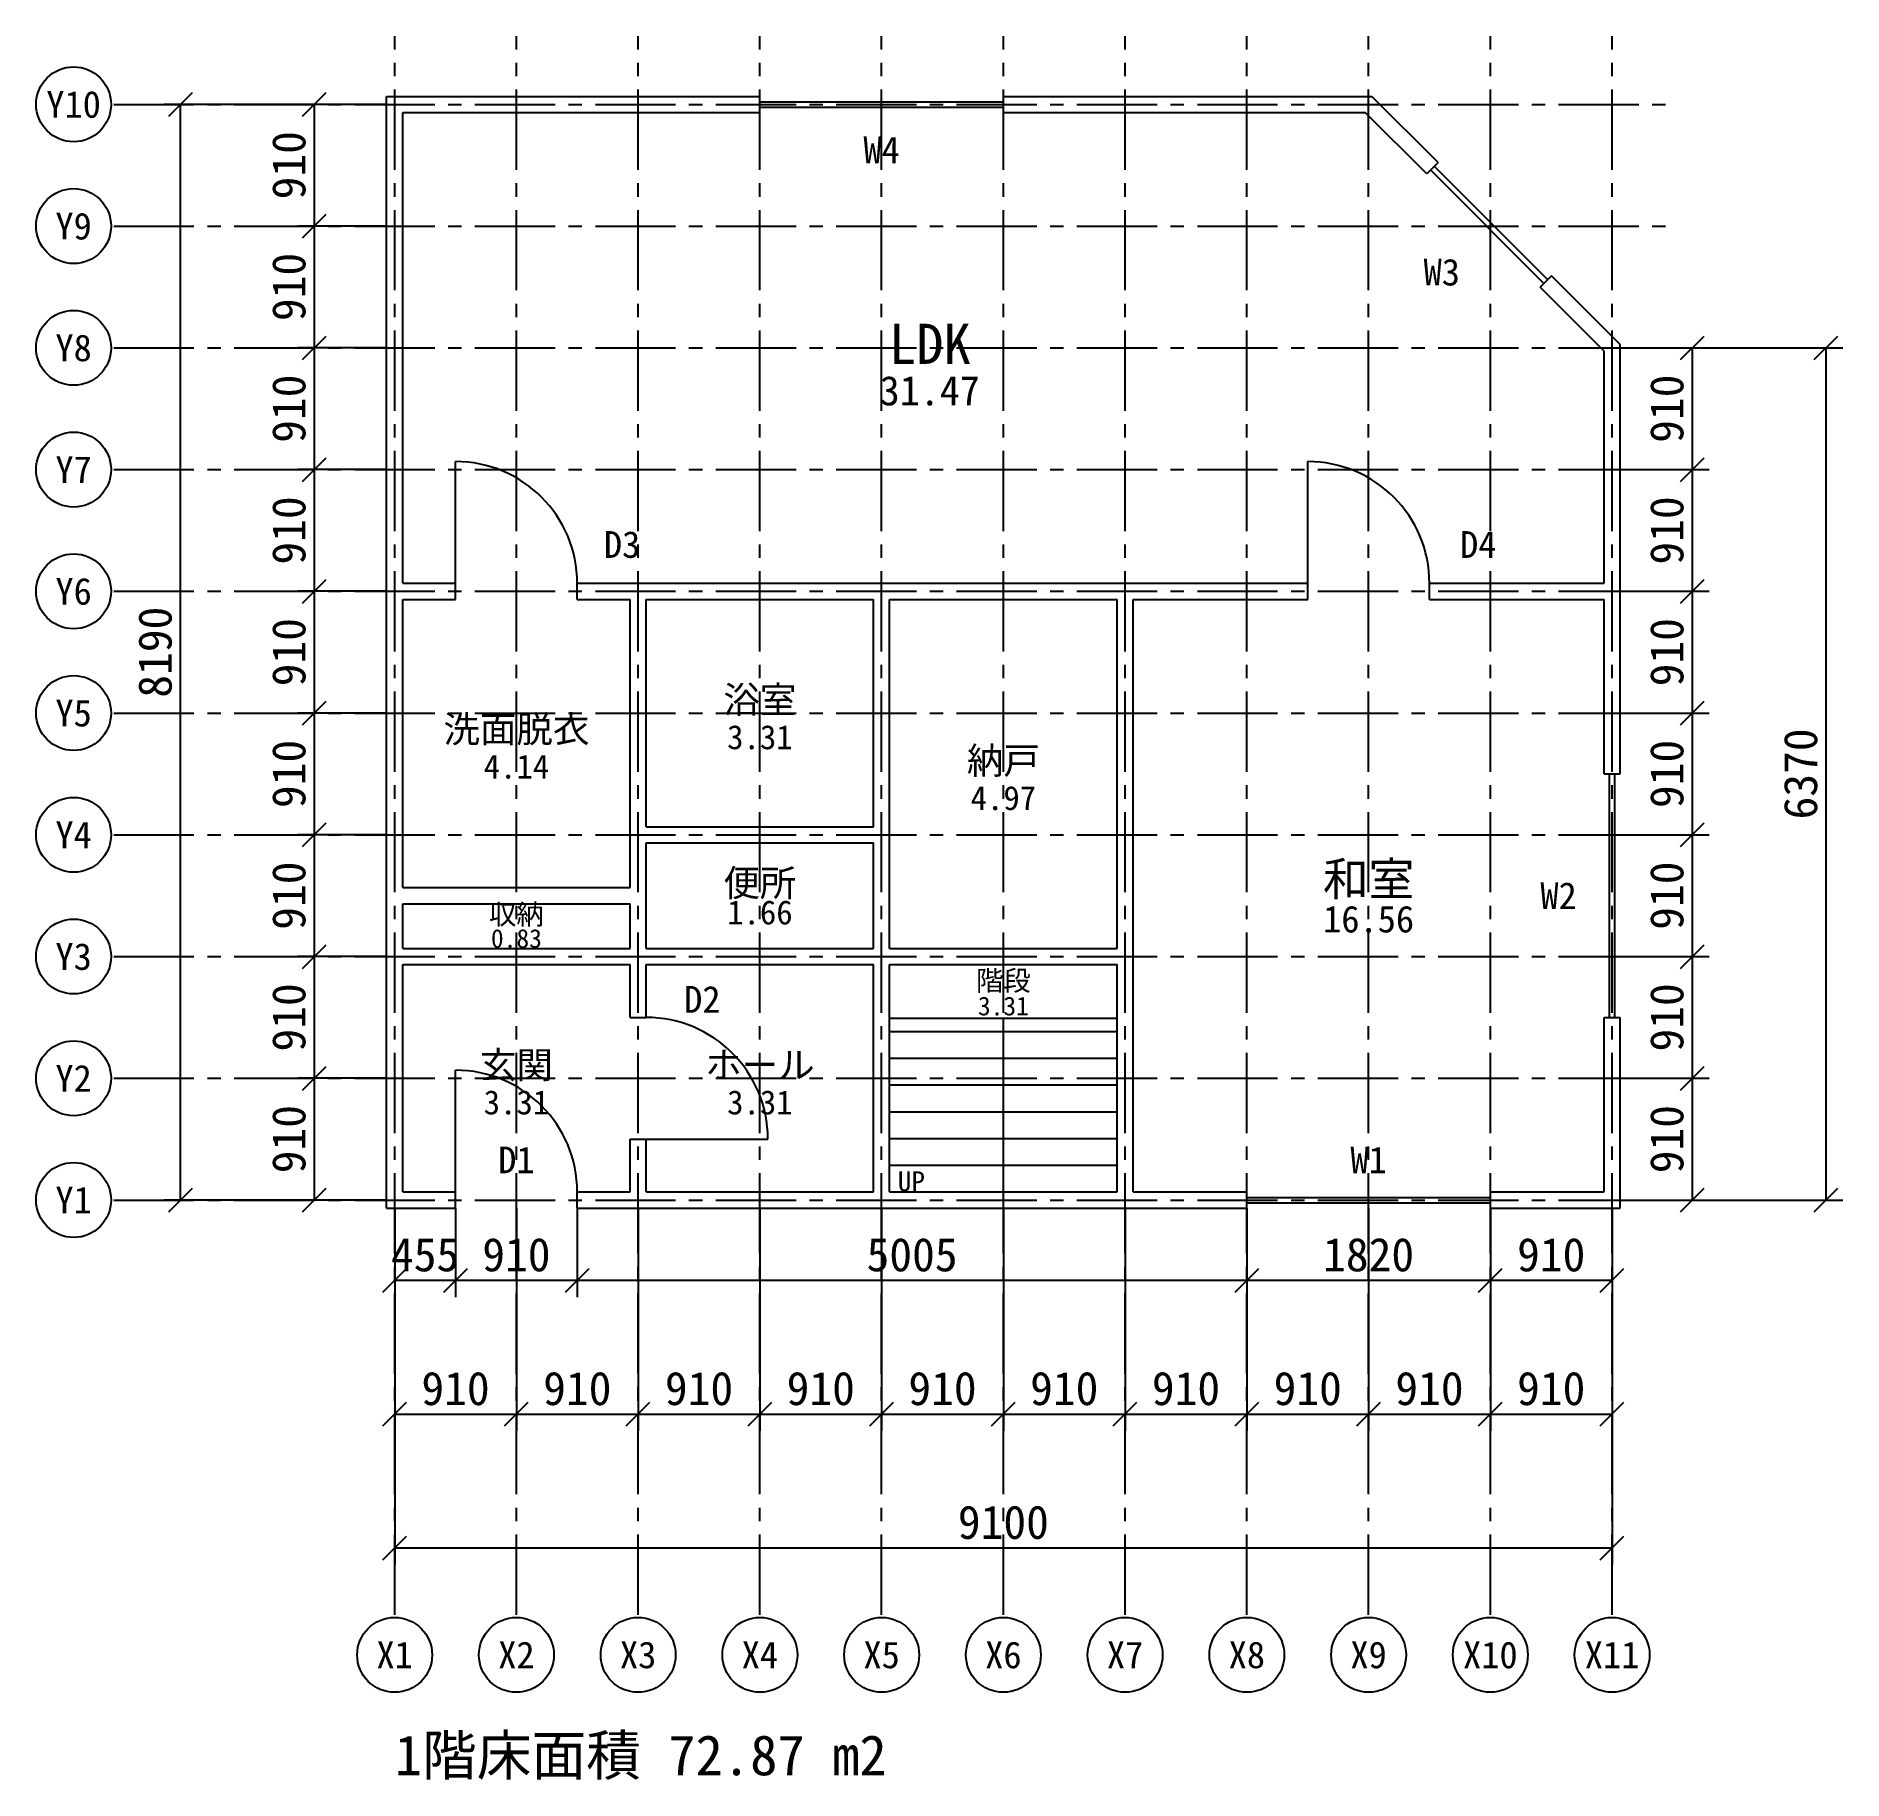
# Model space of a CAD drawing. Header units: millimetres. Extents: x -2680 to 10825, y -4334 to 8700.
import ezdxf
from ezdxf.enums import TextEntityAlignment as Align

# ---------------------------------------------------------------- set-up
doc = ezdxf.new("R2010")
doc.units = ezdxf.units.MM
doc.linetypes.add('CENTER', pattern=[900, 600, -100, 100, -100])
for name, color, linetype in [('DIM', 4, 'Continuous'), ('GRID', 1, 'Continuous'), ('OPENING', 3, 'Continuous'), ('ROOM', 2, 'Continuous'), ('STAIR', 5, 'Continuous'), ('TEXT', 6, 'Continuous'), ('WALL', 7, 'Continuous')]:
    doc.layers.add(name, color=color, linetype=linetype)
doc.styles.add('JP', font='msgothic.ttf')
doc.dimstyles.new('ARCH100', dxfattribs={"dimscale": 100, "dimtxt": 2.5, "dimasz": 2.5, "dimexe": 1.25, "dimexo": 0.625, "dimtad": 1, "dimdec": 0, "dimdsep": 46, "dimtxsty": 'Standard', "dimtsz": 1.25, "dimcen": 2.5, "dimadec": 0, "dimazin": 0, "dimtfac": 1, "dimtofl": 0, "dimtmove": 0, "dimatfit": 3, "dimfxl": 1, "dimtolj": 1, "dimarcsym": 0})

# ---------------------------------------------------------------- blocks, each defined once
blk = doc.blocks.new('*D1')
at = {"layer": 'DIM'}
for p, q in [((0, -60), (0, -725)), ((455, -60), (455, -725)), ((-88.3883, -688.3883), (88.3883, -511.6117)), ((366.6117, -688.3883), (543.3883, -511.6117)), ((0, -600), (455, -600))]:
    blk.add_line(p, q, dxfattribs=at)
at = {"layer": 'DIM', "insert": (227.5, -410), "char_height": 250, "attachment_point": 5}
blk.add_mtext('455', dxfattribs=at)
blk = doc.blocks.new('*D2')
at = {"layer": 'DIM'}
for p, q in [((455, -60), (455, -725)), ((1365, -60), (1365, -725)), ((366.6117, -688.3883), (543.3883, -511.6117)), ((1276.6117, -688.3883), (1453.3883, -511.6117)), ((455, -600), (1365, -600))]:
    blk.add_line(p, q, dxfattribs=at)
at = {"layer": 'DIM', "insert": (910, -410), "char_height": 250, "attachment_point": 5}
blk.add_mtext('910', dxfattribs=at)
blk = doc.blocks.new('*D3')
at = {"layer": 'DIM'}
for p, q in [((1365, -60), (1365, -725)), ((6370, -60), (6370, -725)), ((1276.6117, -688.3883), (1453.3883, -511.6117)), ((6281.6117, -688.3883), (6458.3883, -511.6117)), ((1365, -600), (6370, -600))]:
    blk.add_line(p, q, dxfattribs=at)
at = {"layer": 'DIM', "insert": (3867.5, -410), "char_height": 250, "attachment_point": 5}
blk.add_mtext('5005', dxfattribs=at)
blk = doc.blocks.new('*D4')
at = {"layer": 'DIM'}
for p, q in [((6370, -60), (6370, -725)), ((8190, -60), (8190, -725)), ((6281.6117, -688.3883), (6458.3883, -511.6117)), ((8101.6117, -688.3883), (8278.3883, -511.6117)), ((6370, -600), (8190, -600))]:
    blk.add_line(p, q, dxfattribs=at)
at = {"layer": 'DIM', "insert": (7280, -410), "char_height": 250, "attachment_point": 5}
blk.add_mtext('1820', dxfattribs=at)
blk = doc.blocks.new('*D5')
at = {"layer": 'DIM'}
for p, q in [((8190, -60), (8190, -725)), ((9100, -60), (9100, -725)), ((8101.6117, -688.3883), (8278.3883, -511.6117)), ((9011.6117, -688.3883), (9188.3883, -511.6117)), ((8190, -600), (9100, -600))]:
    blk.add_line(p, q, dxfattribs=at)
at = {"layer": 'DIM', "insert": (8645, -410), "char_height": 250, "attachment_point": 5}
blk.add_mtext('910', dxfattribs=at)
blk = doc.blocks.new('*D6')
at = {"layer": 'DIM'}
for p, q in [((0, -60), (0, -1725)), ((910, -60), (910, -1725)), ((-88.3883, -1688.3883), (88.3883, -1511.6117)), ((0, -1600), (910, -1600)), ((821.6117, -1688.3883), (998.3883, -1511.6117))]:
    blk.add_line(p, q, dxfattribs=at)
at = {"layer": 'DIM', "insert": (455, -1410), "char_height": 250, "attachment_point": 5}
blk.add_mtext('910', dxfattribs=at)
blk = doc.blocks.new('*D7')
at = {"layer": 'DIM'}
for p, q in [((910, -60), (910, -1725)), ((1820, -60), (1820, -1725)), ((821.6117, -1688.3883), (998.3883, -1511.6117)), ((910, -1600), (1820, -1600)), ((1731.6117, -1688.3883), (1908.3883, -1511.6117))]:
    blk.add_line(p, q, dxfattribs=at)
at = {"layer": 'DIM', "insert": (1365, -1410), "char_height": 250, "attachment_point": 5}
blk.add_mtext('910', dxfattribs=at)
blk = doc.blocks.new('*D8')
at = {"layer": 'DIM'}
for p, q in [((1820, -60), (1820, -1725)), ((2730, -60), (2730, -1725)), ((1731.6117, -1688.3883), (1908.3883, -1511.6117)), ((1820, -1600), (2730, -1600)), ((2641.6117, -1688.3883), (2818.3883, -1511.6117))]:
    blk.add_line(p, q, dxfattribs=at)
at = {"layer": 'DIM', "insert": (2275, -1410), "char_height": 250, "attachment_point": 5}
blk.add_mtext('910', dxfattribs=at)
blk = doc.blocks.new('*D9')
at = {"layer": 'DIM'}
for p, q in [((2730, -60), (2730, -1725)), ((3640, -60), (3640, -1725)), ((2641.6117, -1688.3883), (2818.3883, -1511.6117)), ((2730, -1600), (3640, -1600)), ((3551.6117, -1688.3883), (3728.3883, -1511.6117))]:
    blk.add_line(p, q, dxfattribs=at)
at = {"layer": 'DIM', "insert": (3185, -1410), "char_height": 250, "attachment_point": 5}
blk.add_mtext('910', dxfattribs=at)
blk = doc.blocks.new('*D10')
at = {"layer": 'DIM'}
for p, q in [((3640, -60), (3640, -1725)), ((4550, -60), (4550, -1725)), ((3551.6117, -1688.3883), (3728.3883, -1511.6117)), ((3640, -1600), (4550, -1600)), ((4461.6117, -1688.3883), (4638.3883, -1511.6117))]:
    blk.add_line(p, q, dxfattribs=at)
at = {"layer": 'DIM', "insert": (4095, -1410), "char_height": 250, "attachment_point": 5}
blk.add_mtext('910', dxfattribs=at)
blk = doc.blocks.new('*D11')
at = {"layer": 'DIM'}
for p, q in [((4550, -60), (4550, -1725)), ((5460, -60), (5460, -1725)), ((4461.6117, -1688.3883), (4638.3883, -1511.6117)), ((4550, -1600), (5460, -1600)), ((5371.6117, -1688.3883), (5548.3883, -1511.6117))]:
    blk.add_line(p, q, dxfattribs=at)
at = {"layer": 'DIM', "insert": (5005, -1410), "char_height": 250, "attachment_point": 5}
blk.add_mtext('910', dxfattribs=at)
blk = doc.blocks.new('*D12')
at = {"layer": 'DIM'}
for p, q in [((5460, -60), (5460, -1725)), ((6370, -60), (6370, -1725)), ((5371.6117, -1688.3883), (5548.3883, -1511.6117)), ((5460, -1600), (6370, -1600)), ((6281.6117, -1688.3883), (6458.3883, -1511.6117))]:
    blk.add_line(p, q, dxfattribs=at)
at = {"layer": 'DIM', "insert": (5915, -1410), "char_height": 250, "attachment_point": 5}
blk.add_mtext('910', dxfattribs=at)
blk = doc.blocks.new('*D13')
at = {"layer": 'DIM'}
for p, q in [((6370, -60), (6370, -1725)), ((7280, -60), (7280, -1725)), ((6281.6117, -1688.3883), (6458.3883, -1511.6117)), ((6370, -1600), (7280, -1600)), ((7191.6117, -1688.3883), (7368.3883, -1511.6117))]:
    blk.add_line(p, q, dxfattribs=at)
at = {"layer": 'DIM', "insert": (6825, -1410), "char_height": 250, "attachment_point": 5}
blk.add_mtext('910', dxfattribs=at)
blk = doc.blocks.new('*D14')
at = {"layer": 'DIM'}
for p, q in [((7280, -60), (7280, -1725)), ((8190, -60), (8190, -1725)), ((7191.6117, -1688.3883), (7368.3883, -1511.6117)), ((7280, -1600), (8190, -1600)), ((8101.6117, -1688.3883), (8278.3883, -1511.6117))]:
    blk.add_line(p, q, dxfattribs=at)
at = {"layer": 'DIM', "insert": (7735, -1410), "char_height": 250, "attachment_point": 5}
blk.add_mtext('910', dxfattribs=at)
blk = doc.blocks.new('*D15')
at = {"layer": 'DIM'}
for p, q in [((8190, -60), (8190, -1725)), ((9100, -60), (9100, -1725)), ((8101.6117, -1688.3883), (8278.3883, -1511.6117)), ((8190, -1600), (9100, -1600)), ((9011.6117, -1688.3883), (9188.3883, -1511.6117))]:
    blk.add_line(p, q, dxfattribs=at)
at = {"layer": 'DIM', "insert": (8645, -1410), "char_height": 250, "attachment_point": 5}
blk.add_mtext('910', dxfattribs=at)
blk = doc.blocks.new('*D16')
at = {"layer": 'DIM'}
for p, q in [((0, -60), (0, -2725)), ((9100, -60), (9100, -2725)), ((-88.3883, -2688.3883), (88.3883, -2511.6117)), ((9011.6117, -2688.3883), (9188.3883, -2511.6117)), ((0, -2600), (9100, -2600))]:
    blk.add_line(p, q, dxfattribs=at)
at = {"layer": 'DIM', "insert": (4550, -2410), "char_height": 250, "attachment_point": 5}
blk.add_mtext('9100', dxfattribs=at)
blk = doc.blocks.new('*D17')
at = {"layer": 'DIM'}
for p, q in [((-688.3883, 821.6117), (-511.6117, 998.3883)), ((-60, 910), (-725, 910)), ((-600, 0), (-600, 910)), ((-60, 0), (-725, 0)), ((-688.3883, -88.3883), (-511.6117, 88.3883))]:
    blk.add_line(p, q, dxfattribs=at)
at = {"layer": 'DIM', "insert": (-790, 455), "char_height": 250, "attachment_point": 5, "rotation": 90}
blk.add_mtext('910', dxfattribs=at)
blk = doc.blocks.new('*D18')
at = {"layer": 'DIM'}
for p, q in [((-688.3883, 1731.6117), (-511.6117, 1908.3883)), ((-60, 1820), (-725, 1820)), ((-600, 910), (-600, 1820)), ((-688.3883, 821.6117), (-511.6117, 998.3883)), ((-60, 910), (-725, 910))]:
    blk.add_line(p, q, dxfattribs=at)
at = {"layer": 'DIM', "insert": (-790, 1365), "char_height": 250, "attachment_point": 5, "rotation": 90}
blk.add_mtext('910', dxfattribs=at)
blk = doc.blocks.new('*D19')
at = {"layer": 'DIM'}
for p, q in [((-60, 2730), (-725, 2730)), ((-688.3883, 2641.6117), (-511.6117, 2818.3883)), ((-600, 1820), (-600, 2730)), ((-688.3883, 1731.6117), (-511.6117, 1908.3883)), ((-60, 1820), (-725, 1820))]:
    blk.add_line(p, q, dxfattribs=at)
at = {"layer": 'DIM', "insert": (-790, 2275), "char_height": 250, "attachment_point": 5, "rotation": 90}
blk.add_mtext('910', dxfattribs=at)
blk = doc.blocks.new('*D20')
at = {"layer": 'DIM'}
for p, q in [((-688.3883, 3551.6117), (-511.6117, 3728.3883)), ((-60, 3640), (-725, 3640)), ((-600, 2730), (-600, 3640)), ((-60, 2730), (-725, 2730)), ((-688.3883, 2641.6117), (-511.6117, 2818.3883))]:
    blk.add_line(p, q, dxfattribs=at)
at = {"layer": 'DIM', "insert": (-790, 3185), "char_height": 250, "attachment_point": 5, "rotation": 90}
blk.add_mtext('910', dxfattribs=at)
blk = doc.blocks.new('*D21')
at = {"layer": 'DIM'}
for p, q in [((-688.3883, 4461.6117), (-511.6117, 4638.3883)), ((-60, 4550), (-725, 4550)), ((-600, 3640), (-600, 4550)), ((-688.3883, 3551.6117), (-511.6117, 3728.3883)), ((-60, 3640), (-725, 3640))]:
    blk.add_line(p, q, dxfattribs=at)
at = {"layer": 'DIM', "insert": (-790, 4095), "char_height": 250, "attachment_point": 5, "rotation": 90}
blk.add_mtext('910', dxfattribs=at)
blk = doc.blocks.new('*D22')
at = {"layer": 'DIM'}
for p, q in [((-688.3883, 5371.6117), (-511.6117, 5548.3883)), ((-60, 5460), (-725, 5460)), ((-600, 4550), (-600, 5460)), ((-688.3883, 4461.6117), (-511.6117, 4638.3883)), ((-60, 4550), (-725, 4550))]:
    blk.add_line(p, q, dxfattribs=at)
at = {"layer": 'DIM', "insert": (-790, 5005), "char_height": 250, "attachment_point": 5, "rotation": 90}
blk.add_mtext('910', dxfattribs=at)
blk = doc.blocks.new('*D23')
at = {"layer": 'DIM'}
for p, q in [((-60, 6370), (-725, 6370)), ((-688.3883, 6281.6117), (-511.6117, 6458.3883)), ((-600, 5460), (-600, 6370)), ((-688.3883, 5371.6117), (-511.6117, 5548.3883)), ((-60, 5460), (-725, 5460))]:
    blk.add_line(p, q, dxfattribs=at)
at = {"layer": 'DIM', "insert": (-790, 5915), "char_height": 250, "attachment_point": 5, "rotation": 90}
blk.add_mtext('910', dxfattribs=at)
blk = doc.blocks.new('*D24')
at = {"layer": 'DIM'}
for p, q in [((-688.3883, 7191.6117), (-511.6117, 7368.3883)), ((-60, 7280), (-725, 7280)), ((-600, 6370), (-600, 7280)), ((-60, 6370), (-725, 6370)), ((-688.3883, 6281.6117), (-511.6117, 6458.3883))]:
    blk.add_line(p, q, dxfattribs=at)
at = {"layer": 'DIM', "insert": (-790, 6825), "char_height": 250, "attachment_point": 5, "rotation": 90}
blk.add_mtext('910', dxfattribs=at)
blk = doc.blocks.new('*D25')
at = {"layer": 'DIM'}
for p, q in [((-688.3883, 8101.6117), (-511.6117, 8278.3883)), ((-60, 8190), (-725, 8190)), ((-600, 7280), (-600, 8190)), ((-688.3883, 7191.6117), (-511.6117, 7368.3883)), ((-60, 7280), (-725, 7280))]:
    blk.add_line(p, q, dxfattribs=at)
at = {"layer": 'DIM', "insert": (-790, 7735), "char_height": 250, "attachment_point": 5, "rotation": 90}
blk.add_mtext('910', dxfattribs=at)
blk = doc.blocks.new('*D26')
at = {"layer": 'DIM'}
for p, q in [((-1688.3883, 8101.6117), (-1511.6117, 8278.3883)), ((-60, 8190), (-1725, 8190)), ((-1600, 0), (-1600, 8190)), ((-60, 0), (-1725, 0)), ((-1688.3883, -88.3883), (-1511.6117, 88.3883))]:
    blk.add_line(p, q, dxfattribs=at)
at = {"layer": 'DIM', "insert": (-1790, 4095), "char_height": 250, "attachment_point": 5, "rotation": 90}
blk.add_mtext('8190', dxfattribs=at)
blk = doc.blocks.new('*D27')
at = {"layer": 'DIM'}
for p, q in [((9611.6117, 821.6117), (9788.3883, 998.3883)), ((9160, 910), (9825, 910)), ((9700, 0), (9700, 910)), ((9160, 0), (9825, 0)), ((9611.6117, -88.3883), (9788.3883, 88.3883))]:
    blk.add_line(p, q, dxfattribs=at)
at = {"layer": 'DIM', "insert": (9510, 455), "char_height": 250, "attachment_point": 5, "rotation": 90}
blk.add_mtext('910', dxfattribs=at)
blk = doc.blocks.new('*D28')
at = {"layer": 'DIM'}
for p, q in [((9611.6117, 1731.6117), (9788.3883, 1908.3883)), ((9160, 1820), (9825, 1820)), ((9700, 910), (9700, 1820)), ((9611.6117, 821.6117), (9788.3883, 998.3883)), ((9160, 910), (9825, 910))]:
    blk.add_line(p, q, dxfattribs=at)
at = {"layer": 'DIM', "insert": (9510, 1365), "char_height": 250, "attachment_point": 5, "rotation": 90}
blk.add_mtext('910', dxfattribs=at)
blk = doc.blocks.new('*D29')
at = {"layer": 'DIM'}
for p, q in [((9160, 2730), (9825, 2730)), ((9611.6117, 2641.6117), (9788.3883, 2818.3883)), ((9700, 1820), (9700, 2730)), ((9611.6117, 1731.6117), (9788.3883, 1908.3883)), ((9160, 1820), (9825, 1820))]:
    blk.add_line(p, q, dxfattribs=at)
at = {"layer": 'DIM', "insert": (9510, 2275), "char_height": 250, "attachment_point": 5, "rotation": 90}
blk.add_mtext('910', dxfattribs=at)
blk = doc.blocks.new('*D30')
at = {"layer": 'DIM'}
for p, q in [((9611.6117, 3551.6117), (9788.3883, 3728.3883)), ((9160, 3640), (9825, 3640)), ((9700, 2730), (9700, 3640)), ((9160, 2730), (9825, 2730)), ((9611.6117, 2641.6117), (9788.3883, 2818.3883))]:
    blk.add_line(p, q, dxfattribs=at)
at = {"layer": 'DIM', "insert": (9510, 3185), "char_height": 250, "attachment_point": 5, "rotation": 90}
blk.add_mtext('910', dxfattribs=at)
blk = doc.blocks.new('*D31')
at = {"layer": 'DIM'}
for p, q in [((9611.6117, 4461.6117), (9788.3883, 4638.3883)), ((9160, 4550), (9825, 4550)), ((9700, 3640), (9700, 4550)), ((9611.6117, 3551.6117), (9788.3883, 3728.3883)), ((9160, 3640), (9825, 3640))]:
    blk.add_line(p, q, dxfattribs=at)
at = {"layer": 'DIM', "insert": (9510, 4095), "char_height": 250, "attachment_point": 5, "rotation": 90}
blk.add_mtext('910', dxfattribs=at)
blk = doc.blocks.new('*D32')
at = {"layer": 'DIM'}
for p, q in [((9611.6117, 5371.6117), (9788.3883, 5548.3883)), ((9160, 5460), (9825, 5460)), ((9700, 4550), (9700, 5460)), ((9611.6117, 4461.6117), (9788.3883, 4638.3883)), ((9160, 4550), (9825, 4550))]:
    blk.add_line(p, q, dxfattribs=at)
at = {"layer": 'DIM', "insert": (9510, 5005), "char_height": 250, "attachment_point": 5, "rotation": 90}
blk.add_mtext('910', dxfattribs=at)
blk = doc.blocks.new('*D33')
at = {"layer": 'DIM'}
for p, q in [((9160, 6370), (9825, 6370)), ((9611.6117, 6281.6117), (9788.3883, 6458.3883)), ((9700, 5460), (9700, 6370)), ((9611.6117, 5371.6117), (9788.3883, 5548.3883)), ((9160, 5460), (9825, 5460))]:
    blk.add_line(p, q, dxfattribs=at)
at = {"layer": 'DIM', "insert": (9510, 5915), "char_height": 250, "attachment_point": 5, "rotation": 90}
blk.add_mtext('910', dxfattribs=at)
blk = doc.blocks.new('*D34')
at = {"layer": 'DIM'}
for p, q in [((9160, 6370), (10825, 6370)), ((10611.6117, 6281.6117), (10788.3883, 6458.3883)), ((10700, 0), (10700, 6370)), ((9160, 0), (10825, 0)), ((10611.6117, -88.3883), (10788.3883, 88.3883))]:
    blk.add_line(p, q, dxfattribs=at)
at = {"layer": 'DIM', "insert": (10510, 3185), "char_height": 250, "attachment_point": 5, "rotation": 90}
blk.add_mtext('6370', dxfattribs=at)

msp = doc.modelspace()

# ---------------------------------------------------------------- linework, layer by layer
at = {"layer": 'GRID', "linetype": 'CENTER'}
for p, q in [((0, -3100), (0, 8700)), ((910, -3100), (910, 8700)), ((1820, -3100), (1820, 8700)), ((2730, -3100), (2730, 8700)), ((3640, -3100), (3640, 8700)), ((4550, -3100), (4550, 8700)), ((5460, -3100), (5460, 8700)), ((6370, -3100), (6370, 8700)), ((7280, -3100), (7280, 8700)), ((8190, -3100), (8190, 8700)), ((9100, -3100), (9100, 8700)), ((-2100, 8190), (9600, 8190)), ((-2100, 7280), (9600, 7280)), ((-2100, 6370), (9600, 6370)), ((-2100, 5460), (9600, 5460)), ((-2100, 4550), (9600, 4550)), ((-2100, 3640), (9600, 3640)), ((-2100, 2730), (9600, 2730)), ((-2100, 1820), (9600, 1820)), ((-2100, 910), (9600, 910)), ((-2100, 0), (9600, 0))]:
    msp.add_line(p, q, dxfattribs=at)
at = {"layer": 'GRID'}
for centre in [(-2400, 8190), (-2400, 7280), (-2400, 6370), (-2400, 5460), (-2400, 4550), (-2400, 3640), (-2400, 2730), (-2400, 1820), (-2400, 910), (-2400, 0), (0, -3400), (910, -3400), (1820, -3400), (2730, -3400), (3640, -3400), (4550, -3400), (5460, -3400), (6370, -3400), (7280, -3400), (8190, -3400), (9100, -3400)]:
    msp.add_circle(centre, 280, dxfattribs=at)
at = {"layer": 'OPENING'}
for p, q in [((2730, 8210), (4550, 8210)), ((2730, 8170), (4550, 8170)), ((8590.8831, 6850.8326), (7742.355, 7699.3607)), ((8619.1674, 6879.1169), (7770.6393, 7727.645)), ((455, 4610), (455, 5520)), ((6825, 4610), (6825, 5520)), ((9080, 1365), (9080, 3185)), ((9120, 1365), (9120, 3185)), ((455, 60), (455, 970)), ((1880, 455), (2790, 455)), ((6370, 20), (8190, 20)), ((6370, -20), (8190, -20))]:
    msp.add_line(p, q, dxfattribs=at)
for centre in [(455, 4610), (6825, 4610), (1880, 455), (455, 60)]:
    msp.add_arc(centre, 910, 0, 90, dxfattribs=at)
at = {"layer": 'STAIR'}
for p, q in [((3700, 1360), (5400, 1360)), ((4550, 60), (4550, 1360)), ((3700, 1260), (4550, 1260)), ((4550, 1260), (5400, 1260)), ((3700, 1060), (4550, 1060)), ((4550, 1060), (5400, 1060)), ((3700, 860), (4550, 860)), ((4550, 860), (5400, 860)), ((3700, 660), (4550, 660)), ((4550, 660), (5400, 660)), ((3700, 460), (4550, 460)), ((4550, 460), (5400, 460)), ((3700, 260), (4550, 260)), ((4550, 260), (5400, 260))]:
    msp.add_line(p, q, dxfattribs=at)
at = {"layer": 'WALL'}
for p, q in [((-60, 8250), (2730, 8250)), ((-60, -60), (-60, 8250)), ((2730, 8130), (2730, 8250)), ((4550, 8250), (7304.8528, 8250)), ((4550, 8130), (4550, 8250)), ((7798.9235, 7755.9293), (7304.8528, 8250)), ((60, 8130), (2730, 8130)), ((60, 4610), (60, 8130)), ((4550, 8130), (7255.1472, 8130)), ((7714.0707, 7671.0765), (7255.1472, 8130)), ((7798.9235, 7755.9293), (7714.0707, 7671.0765)), ((8647.4517, 6907.4011), (8562.5988, 6822.5483)), ((9160, 6394.8528), (8647.4517, 6907.4011)), ((9040, 6345.1472), (8562.5988, 6822.5483)), ((9160, 3185), (9160, 6394.8528)), ((9040, 4610), (9040, 6345.1472)), ((60, 4610), (455, 4610)), ((455, 4490), (455, 4610)), ((1365, 4610), (6825, 4610)), ((1365, 4490), (1365, 4610)), ((6825, 4490), (6825, 4610)), ((7735, 4610), (9040, 4610)), ((7735, 4490), (7735, 4610)), ((60, 2335), (60, 4490)), ((60, 4490), (455, 4490)), ((1365, 4490), (1760, 4490)), ((1760, 2335), (1760, 4490)), ((1880, 2790), (1880, 4490)), ((1880, 4490), (3580, 4490)), ((3580, 2790), (3580, 4490)), ((3700, 1880), (3700, 4490)), ((3700, 4490), (5400, 4490)), ((5400, 1880), (5400, 4490)), ((5520, 60), (5520, 4490)), ((5520, 4490), (6825, 4490)), ((7735, 4490), (9040, 4490)), ((9040, 3185), (9040, 4490)), ((9040, 3185), (9160, 3185)), ((1880, 2790), (3580, 2790)), ((1880, 1880), (1880, 2670)), ((1880, 2670), (3580, 2670)), ((3580, 1880), (3580, 2670)), ((60, 2335), (1760, 2335)), ((60, 1880), (60, 2215)), ((60, 2215), (1760, 2215)), ((1760, 1880), (1760, 2215)), ((60, 1880), (1760, 1880)), ((60, 60), (60, 1760)), ((60, 1760), (1760, 1760)), ((1760, 1365), (1760, 1760)), ((1880, 1880), (3580, 1880)), ((1880, 1365), (1880, 1760)), ((1880, 1760), (3580, 1760)), ((3580, 60), (3580, 1760)), ((3700, 1880), (5400, 1880)), ((3700, 60), (3700, 1760)), ((3700, 1760), (5400, 1760)), ((5400, 60), (5400, 1760)), ((1760, 1365), (1880, 1365)), ((9040, 60), (9040, 1365)), ((9040, 1365), (9160, 1365)), ((9160, -60), (9160, 1365)), ((1760, 60), (1760, 455)), ((1760, 455), (1880, 455)), ((1880, 60), (1880, 455)), ((60, 60), (455, 60)), ((455, -60), (455, 60)), ((1365, 60), (1760, 60)), ((1365, -60), (1365, 60)), ((1880, 60), (3580, 60)), ((3700, 60), (5400, 60)), ((5520, 60), (6370, 60)), ((6370, -60), (6370, 60)), ((8190, 60), (9040, 60)), ((8190, -60), (8190, 60)), ((-60, -60), (455, -60)), ((1365, -60), (6370, -60)), ((8190, -60), (9160, -60))]:
    msp.add_line(p, q, dxfattribs=at)

# ---------------------------------------------------------------- texts
at = {"layer": 'GRID'}
for s, p in [('Y10', (-2400, 8190)), ('Y9', (-2400, 7280)), ('Y8', (-2400, 6370)), ('Y7', (-2400, 5460)), ('Y6', (-2400, 4550)), ('Y5', (-2400, 3640)), ('Y4', (-2400, 2730)), ('Y3', (-2400, 1820)), ('Y2', (-2400, 910)), ('Y1', (-2400, 0)), ('X1', (0, -3400)), ('X2', (910, -3400)), ('X3', (1820, -3400)), ('X4', (2730, -3400)), ('X5', (3640, -3400)), ('X6', (4550, -3400)), ('X7', (5460, -3400)), ('X8', (6370, -3400)), ('X9', (7280, -3400)), ('X10', (8190, -3400)), ('X11', (9100, -3400))]:
    msp.add_text(s, height=200, dxfattribs=at).set_placement(p, align=Align.MIDDLE_CENTER)
at = {"layer": 'OPENING'}
for s, p in [('W4', (3640, 7850)), ('W3', (7827, 6936)), ('D3', (1700, 4900)), ('D4', (8100, 4900)), ('W2', (8700, 2275)), ('D2', (2300, 1500)), ('D1', (910, 300)), ('W1', (7280, 300))]:
    msp.add_text(s, height=200, dxfattribs=at).set_placement(p, align=Align.MIDDLE_CENTER)
at = {"layer": 'ROOM'}
for s, height, p in [('LDK', 300, (4000, 6400)), ('31.47', 220, (4000, 6050)), ('3.31', 180, (2730, 3460)), ('4.14', 180, (910, 3240)), ('4.97', 180, (4550, 3005)), ('1.66', 180, (2730, 2150)), ('16.56', 200, (7280, 2100)), ('0.83', 140, (910, 1955)), ('3.31', 140, (4550, 1450)), ('3.31', 180, (910, 730)), ('3.31', 180, (2730, 730))]:
    msp.add_text(s, height=height, dxfattribs=at).set_placement(p, align=Align.MIDDLE_CENTER)
at = {"layer": 'ROOM', "style": 'JP'}
for s, height, p in [('浴室', 200, (2730, 3740)), ('洗面脱衣', 200, (910, 3520)), ('納戸', 200, (4550, 3285)), ('便所', 200, (2730, 2370)), ('和室', 250, (7280, 2400)), ('収納', 150, (910, 2135)), ('階段', 150, (4550, 1640)), ('玄関', 200, (910, 1010)), ('ホール', 200, (2730, 1010))]:
    msp.add_text(s, height=height, dxfattribs=at).set_placement(p, align=Align.MIDDLE_CENTER)
at = {"layer": 'STAIR'}
msp.add_text('UP', height=150, dxfattribs=at).set_placement((3760, 140), align=Align.MIDDLE_LEFT)
at = {"layer": 'TEXT', "style": 'JP'}
msp.add_text('1階床面積 72.87 m2', height=300, dxfattribs=at).set_placement((0, -4300))

# ---------------------------------------------------------------- dimensions: what is measured, and where the dimension line sits
at = {"layer": 'DIM'}
for base, p1, p2, picture, middle in [((-1600, 8190), (0, 0), (0, 8190), '*D26', (-1790, 4095)), ((-600, 8190), (0, 7280), (0, 8190), '*D25', (-790, 7735)), ((-600, 7280), (0, 6370), (0, 7280), '*D24', (-790, 6825)), ((-600, 6370), (0, 5460), (0, 6370), '*D23', (-790, 5915)), ((9700, 6370), (9100, 5460), (9100, 6370), '*D33', (9510, 5915)), ((10700, 6370), (9100, 0), (9100, 6370), '*D34', (10510, 3185)), ((-600, 5460), (0, 4550), (0, 5460), '*D22', (-790, 5005)), ((9700, 5460), (9100, 4550), (9100, 5460), '*D32', (9510, 5005)), ((-600, 4550), (0, 3640), (0, 4550), '*D21', (-790, 4095)), ((9700, 4550), (9100, 3640), (9100, 4550), '*D31', (9510, 4095)), ((-600, 3640), (0, 2730), (0, 3640), '*D20', (-790, 3185)), ((9700, 3640), (9100, 2730), (9100, 3640), '*D30', (9510, 3185)), ((-600, 2730), (0, 1820), (0, 2730), '*D19', (-790, 2275)), ((9700, 2730), (9100, 1820), (9100, 2730), '*D29', (9510, 2275)), ((-600, 1820), (0, 910), (0, 1820), '*D18', (-790, 1365)), ((9700, 1820), (9100, 910), (9100, 1820), '*D28', (9510, 1365)), ((-600, 910), (0, 0), (0, 910), '*D17', (-790, 455)), ((9700, 910), (9100, 0), (9100, 910), '*D27', (9510, 455))]:
    dim = msp.add_linear_dim(base=base, p1=p1, p2=p2, angle=90, dimstyle='ARCH100', dxfattribs=at)
    dim.commit()
    dim.dimension.update_dxf_attribs({"geometry": picture, "text_midpoint": middle})
for base, p1, p2, picture, middle in [((455, -600), (0, 0), (455, 0), '*D1', (227.5, -410)), ((910, -1600), (0, 0), (910, 0), '*D6', (455, -1410)), ((9100, -2600), (0, 0), (9100, 0), '*D16', (4550, -2410)), ((1365, -600), (455, 0), (1365, 0), '*D2', (910, -410)), ((1820, -1600), (910, 0), (1820, 0), '*D7', (1365, -1410)), ((6370, -600), (1365, 0), (6370, 0), '*D3', (3867.5, -410)), ((2730, -1600), (1820, 0), (2730, 0), '*D8', (2275, -1410)), ((3640, -1600), (2730, 0), (3640, 0), '*D9', (3185, -1410)), ((4550, -1600), (3640, 0), (4550, 0), '*D10', (4095, -1410)), ((5460, -1600), (4550, 0), (5460, 0), '*D11', (5005, -1410)), ((6370, -1600), (5460, 0), (6370, 0), '*D12', (5915, -1410)), ((8190, -600), (6370, 0), (8190, 0), '*D4', (7280, -410)), ((7280, -1600), (6370, 0), (7280, 0), '*D13', (6825, -1410)), ((8190, -1600), (7280, 0), (8190, 0), '*D14', (7735, -1410)), ((9100, -600), (8190, 0), (9100, 0), '*D5', (8645, -410)), ((9100, -1600), (8190, 0), (9100, 0), '*D15', (8645, -1410))]:
    dim = msp.add_linear_dim(base=base, p1=p1, p2=p2, dimstyle='ARCH100', dxfattribs=at)
    dim.commit()
    dim.dimension.update_dxf_attribs({"geometry": picture, "text_midpoint": middle})

doc.saveas('drawing.dxf')
